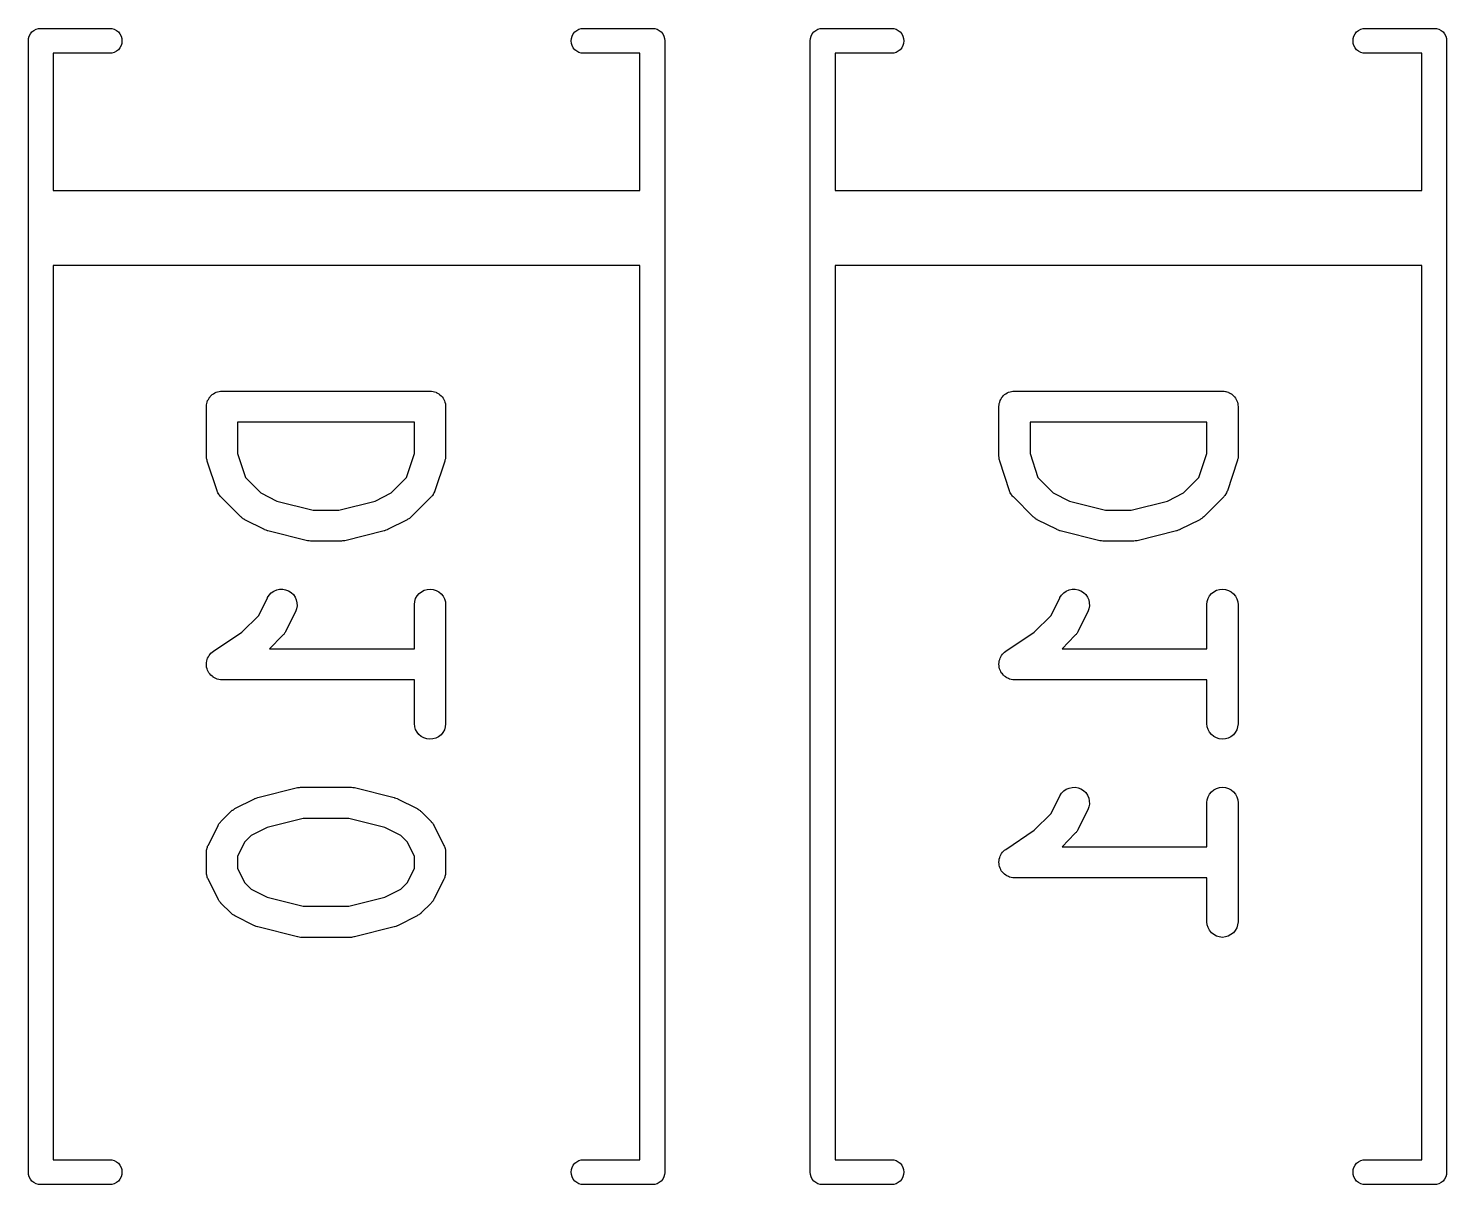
# Model space of a CAD drawing. Extents: x 112.8 to 192.9, y -122.2 to -85.3.
# Drawn here: x 186 to 192.82, y -109.11 to -103.55 of the extents above; entities that cross this region are included whole.
import ezdxf

# ---------------------------------------------------------------- set-up
doc = ezdxf.new("R2010")
doc.units = 0
doc.layers.add('BLACK', color=7, linetype='CONTINUOUS')

msp = doc.modelspace()

# ---------------------------------------------------------------- linework, layer by layer
at = {"layer": 'BLACK', "linetype": 'CONTINUOUS'}
for p, q in [((186.009, -103.588), (186.015, -103.578)), ((186.015, -103.578), (186.022, -103.568)), ((186.022, -103.568), (186.032, -103.561)), ((186.032, -103.561), (186.042, -103.555)), ((186.042, -103.555), (186.053, -103.552)), ((186.053, -103.552), (186.062, -103.551)), ((186.062, -103.551), (186.065, -103.551)), ((186.065, -103.551), (186.068, -103.551)), ((186.068, -103.551), (186.398, -103.551)), ((186.398, -103.551), (186.407, -103.552)), ((186.407, -103.552), (186.418, -103.555)), ((186.418, -103.555), (186.428, -103.561)), ((186.428, -103.561), (186.438, -103.568)), ((186.438, -103.568), (186.445, -103.578)), ((186.445, -103.578), (186.451, -103.588)), ((188.619, -103.588), (188.625, -103.578)), ((188.625, -103.578), (188.632, -103.568)), ((188.632, -103.568), (188.642, -103.561)), ((188.642, -103.561), (188.652, -103.555)), ((188.652, -103.555), (188.663, -103.552)), ((188.663, -103.552), (188.672, -103.551)), ((188.672, -103.551), (189.002, -103.551)), ((189.002, -103.551), (189.005, -103.551)), ((189.005, -103.551), (189.008, -103.551)), ((189.008, -103.551), (189.008, -103.551)), ((189.008, -103.551), (189.017, -103.552)), ((189.017, -103.552), (189.028, -103.555)), ((189.028, -103.555), (189.038, -103.561)), ((189.038, -103.561), (189.048, -103.568)), ((189.048, -103.568), (189.055, -103.578)), ((189.055, -103.578), (189.061, -103.588)), ((189.768, -103.588), (189.774, -103.578)), ((189.774, -103.578), (189.781, -103.568)), ((189.781, -103.568), (189.791, -103.561)), ((189.791, -103.561), (189.801, -103.555)), ((189.801, -103.555), (189.812, -103.552)), ((189.812, -103.552), (189.821, -103.551)), ((189.821, -103.551), (189.824, -103.551)), ((189.824, -103.551), (189.827, -103.551)), ((189.827, -103.551), (190.157, -103.551)), ((190.157, -103.551), (190.166, -103.552)), ((190.166, -103.552), (190.177, -103.555)), ((190.177, -103.555), (190.187, -103.561)), ((190.187, -103.561), (190.197, -103.568)), ((190.197, -103.568), (190.204, -103.578)), ((190.204, -103.578), (190.21, -103.588)), ((192.378, -103.588), (192.384, -103.578)), ((192.384, -103.578), (192.391, -103.568)), ((192.391, -103.568), (192.401, -103.561)), ((192.401, -103.561), (192.411, -103.555)), ((192.411, -103.555), (192.422, -103.552)), ((192.422, -103.552), (192.431, -103.551)), ((192.431, -103.551), (192.761, -103.551)), ((192.761, -103.551), (192.764, -103.551)), ((192.764, -103.551), (192.767, -103.551)), ((192.767, -103.551), (192.767, -103.551)), ((192.767, -103.551), (192.776, -103.552)), ((192.776, -103.552), (192.787, -103.555)), ((192.787, -103.555), (192.797, -103.561)), ((192.797, -103.561), (192.807, -103.568)), ((192.807, -103.568), (192.814, -103.578)), ((192.814, -103.578), (192.82, -103.588)), ((186.005, -103.611), (186.006, -103.599)), ((186.005, -103.614), (186.005, -103.611)), ((186.005, -104.388), (186.005, -103.614)), ((186.006, -103.599), (186.009, -103.588)), ((186.445, -103.644), (186.438, -103.654)), ((186.451, -103.634), (186.445, -103.644)), ((186.451, -103.588), (186.454, -103.599)), ((186.454, -103.623), (186.451, -103.634)), ((186.454, -103.599), (186.455, -103.611)), ((186.455, -103.611), (186.454, -103.623)), ((188.615, -103.611), (188.616, -103.599)), ((188.616, -103.623), (188.615, -103.611)), ((188.616, -103.599), (188.619, -103.588)), ((188.619, -103.634), (188.616, -103.623)), ((188.625, -103.644), (188.619, -103.634)), ((188.632, -103.654), (188.625, -103.644)), ((189.061, -103.588), (189.064, -103.599)), ((189.064, -103.599), (189.065, -103.611)), ((189.065, -103.611), (189.065, -103.614)), ((189.065, -103.614), (189.065, -104.388)), ((189.764, -103.611), (189.765, -103.599)), ((189.764, -103.614), (189.764, -103.611)), ((189.764, -104.388), (189.764, -103.614)), ((189.765, -103.599), (189.768, -103.588)), ((190.204, -103.644), (190.197, -103.654)), ((190.21, -103.634), (190.204, -103.644)), ((190.21, -103.588), (190.213, -103.599)), ((190.213, -103.623), (190.21, -103.634)), ((190.213, -103.599), (190.214, -103.611)), ((190.214, -103.611), (190.213, -103.623)), ((192.374, -103.611), (192.375, -103.599)), ((192.375, -103.623), (192.374, -103.611)), ((192.375, -103.599), (192.378, -103.588)), ((192.378, -103.634), (192.375, -103.623)), ((192.384, -103.644), (192.378, -103.634)), ((192.391, -103.654), (192.384, -103.644)), ((192.82, -103.588), (192.823, -103.599)), ((192.823, -103.599), (192.824, -103.611)), ((192.824, -103.611), (192.824, -103.614)), ((192.824, -103.614), (192.824, -104.388)), ((186.398, -103.671), (186.125, -103.671)), ((186.125, -103.671), (186.125, -104.331)), ((186.407, -103.67), (186.398, -103.671)), ((186.418, -103.667), (186.407, -103.67)), ((186.428, -103.661), (186.418, -103.667)), ((186.438, -103.654), (186.428, -103.661)), ((188.642, -103.661), (188.632, -103.654)), ((188.652, -103.667), (188.642, -103.661)), ((188.663, -103.67), (188.652, -103.667)), ((188.672, -103.671), (188.663, -103.67)), ((188.945, -103.671), (188.672, -103.671)), ((188.945, -104.331), (188.945, -103.671)), ((190.157, -103.671), (189.884, -103.671)), ((189.884, -103.671), (189.884, -104.331)), ((190.166, -103.67), (190.157, -103.671)), ((190.177, -103.667), (190.166, -103.67)), ((190.187, -103.661), (190.177, -103.667)), ((190.197, -103.654), (190.187, -103.661)), ((192.401, -103.661), (192.391, -103.654)), ((192.411, -103.667), (192.401, -103.661)), ((192.422, -103.67), (192.411, -103.667)), ((192.431, -103.671), (192.422, -103.67)), ((192.704, -103.671), (192.431, -103.671)), ((192.704, -104.331), (192.704, -103.671)), ((186.005, -104.391), (186.005, -104.388)), ((186.005, -104.394), (186.005, -104.391)), ((186.005, -104.508), (186.005, -104.394)), ((186.125, -104.331), (188.945, -104.331)), ((189.065, -104.388), (189.065, -104.391)), ((189.065, -104.391), (189.065, -104.394)), ((189.065, -104.394), (189.065, -104.508)), ((189.764, -104.391), (189.764, -104.388)), ((189.764, -104.394), (189.764, -104.391)), ((189.764, -104.508), (189.764, -104.394)), ((189.884, -104.331), (192.704, -104.331)), ((192.824, -104.388), (192.824, -104.391)), ((192.824, -104.391), (192.824, -104.394)), ((192.824, -104.394), (192.824, -104.508)), ((186.005, -104.511), (186.005, -104.508)), ((186.005, -104.514), (186.005, -104.511)), ((186.005, -104.628), (186.005, -104.514)), ((189.065, -104.508), (189.065, -104.511)), ((189.065, -104.511), (189.065, -104.514)), ((189.065, -104.514), (189.065, -104.628)), ((189.764, -104.511), (189.764, -104.508)), ((189.764, -104.514), (189.764, -104.511)), ((189.764, -104.628), (189.764, -104.514)), ((192.824, -104.508), (192.824, -104.511)), ((192.824, -104.511), (192.824, -104.514)), ((192.824, -104.514), (192.824, -104.628)), ((186.005, -104.631), (186.005, -104.628)), ((186.005, -104.634), (186.005, -104.631)), ((186.005, -109.048), (186.005, -104.634)), ((189.065, -104.628), (189.065, -104.631)), ((189.065, -104.631), (189.065, -104.634)), ((189.065, -104.634), (189.065, -109.048)), ((189.764, -104.631), (189.764, -104.628)), ((189.764, -104.634), (189.764, -104.631)), ((189.764, -109.048), (189.764, -104.634)), ((192.824, -104.628), (192.824, -104.631)), ((192.824, -104.631), (192.824, -104.634)), ((192.824, -104.634), (192.824, -109.048)), ((188.945, -104.691), (186.125, -104.691)), ((186.125, -104.691), (186.125, -108.991)), ((188.945, -108.991), (188.945, -104.691)), ((192.704, -104.691), (189.884, -104.691)), ((189.884, -104.691), (189.884, -108.991)), ((192.704, -108.991), (192.704, -104.691)), ((186.863, -105.355), (186.865, -105.348)), ((186.865, -105.348), (186.867, -105.341)), ((186.867, -105.341), (186.871, -105.335)), ((186.867, -105.341), (186.867, -105.341)), ((186.867, -105.341), (186.867, -105.341)), ((186.871, -105.335), (186.874, -105.329)), ((186.874, -105.328), (186.879, -105.323)), ((186.874, -105.329), (186.874, -105.328)), ((186.874, -105.328), (186.874, -105.328)), ((186.879, -105.323), (186.883, -105.317)), ((186.883, -105.317), (186.883, -105.317)), ((186.883, -105.317), (186.884, -105.317)), ((186.884, -105.317), (186.889, -105.312)), ((186.889, -105.312), (186.895, -105.308)), ((186.895, -105.308), (186.901, -105.304)), ((186.895, -105.308), (186.895, -105.308)), ((186.895, -105.308), (186.895, -105.308)), ((186.901, -105.304), (186.908, -105.301)), ((186.908, -105.301), (186.915, -105.299)), ((186.908, -105.301), (186.908, -105.301)), ((186.908, -105.301), (186.908, -105.301)), ((186.915, -105.299), (186.922, -105.297)), ((186.922, -105.297), (186.929, -105.296)), ((186.922, -105.297), (186.922, -105.297)), ((186.922, -105.297), (186.922, -105.297)), ((186.929, -105.296), (186.936, -105.295)), ((186.936, -105.295), (187.936, -105.295)), ((187.936, -105.295), (187.937, -105.295)), ((187.937, -105.295), (187.937, -105.295)), ((187.937, -105.295), (187.937, -105.295)), ((187.937, -105.295), (187.937, -105.295)), ((187.937, -105.295), (187.944, -105.296)), ((187.944, -105.296), (187.951, -105.297)), ((187.951, -105.297), (187.951, -105.297)), ((187.951, -105.297), (187.952, -105.297)), ((187.952, -105.297), (187.958, -105.299)), ((187.958, -105.299), (187.965, -105.301)), ((187.965, -105.301), (187.965, -105.301)), ((187.965, -105.301), (187.966, -105.302)), ((187.966, -105.302), (187.972, -105.305)), ((187.972, -105.305), (187.978, -105.308)), ((187.978, -105.308), (187.978, -105.308)), ((187.978, -105.308), (187.979, -105.309)), ((187.979, -105.309), (187.984, -105.313)), ((187.984, -105.313), (187.989, -105.318)), ((187.989, -105.318), (187.99, -105.318)), ((187.99, -105.318), (187.99, -105.318)), ((187.99, -105.318), (187.994, -105.323)), ((187.994, -105.323), (187.999, -105.329)), ((187.999, -105.329), (187.999, -105.329)), ((187.999, -105.329), (187.999, -105.329)), ((187.999, -105.329), (188.002, -105.336)), ((188.002, -105.336), (188.005, -105.342)), ((188.005, -105.342), (188.006, -105.342)), ((188.006, -105.342), (188.006, -105.342)), ((188.006, -105.342), (188.008, -105.349)), ((188.008, -105.349), (188.01, -105.356)), ((190.673, -105.355), (190.675, -105.348)), ((190.675, -105.348), (190.677, -105.341)), ((190.677, -105.341), (190.681, -105.335)), ((190.677, -105.341), (190.677, -105.341)), ((190.677, -105.341), (190.677, -105.341)), ((190.681, -105.335), (190.684, -105.329)), ((190.684, -105.328), (190.689, -105.323)), ((190.684, -105.329), (190.684, -105.328)), ((190.684, -105.328), (190.684, -105.328)), ((190.689, -105.323), (190.693, -105.317)), ((190.693, -105.317), (190.693, -105.317)), ((190.693, -105.317), (190.694, -105.317)), ((190.694, -105.317), (190.699, -105.312)), ((190.699, -105.312), (190.705, -105.308)), ((190.705, -105.308), (190.711, -105.304)), ((190.705, -105.308), (190.705, -105.308)), ((190.705, -105.308), (190.705, -105.308)), ((190.711, -105.304), (190.718, -105.301)), ((190.718, -105.301), (190.725, -105.299)), ((190.718, -105.301), (190.718, -105.301)), ((190.718, -105.301), (190.718, -105.301)), ((190.725, -105.299), (190.732, -105.297)), ((190.732, -105.297), (190.739, -105.296)), ((190.732, -105.297), (190.732, -105.297)), ((190.732, -105.297), (190.732, -105.297)), ((190.739, -105.296), (190.746, -105.295)), ((190.746, -105.295), (191.746, -105.295)), ((191.746, -105.295), (191.747, -105.295)), ((191.747, -105.295), (191.747, -105.295)), ((191.747, -105.295), (191.747, -105.295)), ((191.747, -105.295), (191.747, -105.295)), ((191.747, -105.295), (191.754, -105.296)), ((191.754, -105.296), (191.761, -105.297)), ((191.761, -105.297), (191.761, -105.297)), ((191.761, -105.297), (191.762, -105.297)), ((191.762, -105.297), (191.768, -105.299)), ((191.768, -105.299), (191.775, -105.301)), ((191.775, -105.301), (191.775, -105.301)), ((191.775, -105.301), (191.776, -105.302)), ((191.776, -105.302), (191.782, -105.305)), ((191.782, -105.305), (191.788, -105.308)), ((191.788, -105.308), (191.788, -105.308)), ((191.788, -105.308), (191.789, -105.309)), ((191.789, -105.309), (191.794, -105.313)), ((191.794, -105.313), (191.799, -105.318)), ((191.799, -105.318), (191.8, -105.318)), ((191.8, -105.318), (191.8, -105.318)), ((191.8, -105.318), (191.804, -105.323)), ((191.804, -105.323), (191.809, -105.329)), ((191.809, -105.329), (191.809, -105.329)), ((191.809, -105.329), (191.809, -105.329)), ((191.809, -105.329), (191.812, -105.336)), ((191.812, -105.336), (191.815, -105.342)), ((191.815, -105.342), (191.816, -105.342)), ((191.816, -105.342), (191.816, -105.342)), ((191.816, -105.342), (191.818, -105.349)), ((191.818, -105.349), (191.82, -105.356)), ((186.861, -105.369), (186.862, -105.362)), ((186.861, -105.37), (186.861, -105.369)), ((186.861, -105.609), (186.861, -105.37)), ((186.861, -105.37), (186.861, -105.37)), ((186.861, -105.37), (186.861, -105.37)), ((186.861, -105.37), (186.861, -105.37)), ((186.862, -105.362), (186.863, -105.355)), ((186.863, -105.355), (186.863, -105.355)), ((186.863, -105.355), (186.863, -105.355)), ((188.01, -105.356), (188.01, -105.356)), ((188.01, -105.356), (188.01, -105.356)), ((188.01, -105.356), (188.01, -105.363)), ((188.01, -105.363), (188.011, -105.37)), ((188.011, -105.37), (188.011, -105.609)), ((190.671, -105.369), (190.672, -105.362)), ((190.671, -105.37), (190.671, -105.369)), ((190.671, -105.609), (190.671, -105.37)), ((190.671, -105.37), (190.671, -105.37)), ((190.671, -105.37), (190.671, -105.37)), ((190.671, -105.37), (190.671, -105.37)), ((190.672, -105.362), (190.673, -105.355)), ((190.673, -105.355), (190.673, -105.355)), ((190.673, -105.355), (190.673, -105.355)), ((191.82, -105.356), (191.82, -105.356)), ((191.82, -105.356), (191.82, -105.356)), ((191.82, -105.356), (191.82, -105.363)), ((191.82, -105.363), (191.821, -105.37)), ((191.821, -105.37), (191.821, -105.609)), ((187.011, -105.445), (187.011, -105.596)), ((187.861, -105.445), (187.011, -105.445)), ((187.861, -105.596), (187.861, -105.445)), ((190.821, -105.445), (190.821, -105.596)), ((191.671, -105.445), (190.821, -105.445)), ((191.671, -105.596), (191.671, -105.445)), ((186.862, -105.613), (186.861, -105.609)), ((186.862, -105.617), (186.862, -105.613)), ((186.862, -105.62), (186.862, -105.617)), ((186.863, -105.623), (186.862, -105.62)), ((186.864, -105.627), (186.863, -105.623)), ((187.011, -105.596), (187.049, -105.711)), ((187.823, -105.711), (187.861, -105.596)), ((188.009, -105.624), (188.008, -105.628)), ((188.01, -105.621), (188.009, -105.624)), ((188.011, -105.618), (188.01, -105.621)), ((188.011, -105.609), (188.011, -105.61)), ((188.011, -105.61), (188.011, -105.614)), ((188.011, -105.614), (188.011, -105.618)), ((190.672, -105.613), (190.671, -105.609)), ((190.672, -105.617), (190.672, -105.613)), ((190.672, -105.62), (190.672, -105.617)), ((190.673, -105.623), (190.672, -105.62)), ((190.674, -105.627), (190.673, -105.623)), ((190.821, -105.596), (190.859, -105.711)), ((191.633, -105.711), (191.671, -105.596)), ((191.819, -105.624), (191.818, -105.628)), ((191.82, -105.621), (191.819, -105.624)), ((191.821, -105.618), (191.82, -105.621)), ((191.821, -105.609), (191.821, -105.61)), ((191.821, -105.61), (191.821, -105.614)), ((191.821, -105.614), (191.821, -105.618)), ((186.865, -105.631), (186.864, -105.627)), ((186.865, -105.632), (186.865, -105.631)), ((186.913, -105.775), (186.865, -105.632)), ((188.007, -105.632), (187.96, -105.775)), ((188.008, -105.628), (188.007, -105.632)), ((190.675, -105.631), (190.674, -105.627)), ((190.675, -105.632), (190.675, -105.631)), ((190.723, -105.775), (190.675, -105.632)), ((191.817, -105.632), (191.77, -105.775)), ((191.818, -105.628), (191.817, -105.632)), ((187.049, -105.711), (187.123, -105.785)), ((187.749, -105.785), (187.823, -105.711)), ((190.859, -105.711), (190.933, -105.785)), ((191.559, -105.785), (191.633, -105.711)), ((186.913, -105.777), (186.913, -105.775)), ((186.914, -105.779), (186.913, -105.777)), ((186.916, -105.784), (186.914, -105.779)), ((186.919, -105.789), (186.916, -105.784)), ((186.92, -105.79), (186.919, -105.789)), ((186.921, -105.792), (186.92, -105.79)), ((186.924, -105.796), (186.921, -105.792)), ((186.927, -105.8), (186.924, -105.796)), ((186.929, -105.802), (186.927, -105.8)), ((186.93, -105.804), (186.929, -105.802)), ((186.931, -105.804), (186.93, -105.804)), ((187.026, -105.9), (186.931, -105.804)), ((187.123, -105.785), (187.2, -105.824)), ((187.2, -105.824), (187.374, -105.867)), ((187.498, -105.867), (187.672, -105.824)), ((187.672, -105.824), (187.749, -105.785)), ((187.942, -105.804), (187.846, -105.9)), ((187.943, -105.803), (187.942, -105.804)), ((187.945, -105.801), (187.943, -105.803)), ((187.948, -105.797), (187.945, -105.801)), ((187.951, -105.793), (187.948, -105.797)), ((187.952, -105.791), (187.951, -105.793)), ((187.953, -105.789), (187.952, -105.791)), ((187.955, -105.785), (187.953, -105.789)), ((187.958, -105.78), (187.955, -105.785)), ((187.959, -105.776), (187.958, -105.778)), ((187.958, -105.778), (187.958, -105.78)), ((187.96, -105.775), (187.959, -105.776)), ((190.723, -105.777), (190.723, -105.775)), ((190.724, -105.779), (190.723, -105.777)), ((190.726, -105.784), (190.724, -105.779)), ((190.729, -105.789), (190.726, -105.784)), ((190.73, -105.79), (190.729, -105.789)), ((190.731, -105.792), (190.73, -105.79)), ((190.734, -105.796), (190.731, -105.792)), ((190.737, -105.8), (190.734, -105.796)), ((190.739, -105.802), (190.737, -105.8)), ((190.74, -105.804), (190.739, -105.802)), ((190.741, -105.804), (190.74, -105.804)), ((190.836, -105.9), (190.741, -105.804)), ((190.933, -105.785), (191.01, -105.824)), ((191.01, -105.824), (191.184, -105.867)), ((191.308, -105.867), (191.482, -105.824)), ((191.482, -105.824), (191.559, -105.785)), ((191.752, -105.804), (191.656, -105.9)), ((191.753, -105.803), (191.752, -105.804)), ((191.755, -105.801), (191.753, -105.803)), ((191.758, -105.797), (191.755, -105.801)), ((191.761, -105.793), (191.758, -105.797)), ((191.762, -105.791), (191.761, -105.793)), ((191.763, -105.789), (191.762, -105.791)), ((191.765, -105.785), (191.763, -105.789)), ((191.768, -105.78), (191.765, -105.785)), ((191.769, -105.776), (191.768, -105.778)), ((191.768, -105.778), (191.768, -105.78)), ((191.77, -105.775), (191.769, -105.776)), ((187.374, -105.867), (187.498, -105.867)), ((191.184, -105.867), (191.308, -105.867)), ((187.029, -105.902), (187.026, -105.9)), ((187.032, -105.905), (187.029, -105.902)), ((187.035, -105.907), (187.032, -105.905)), ((187.037, -105.909), (187.035, -105.907)), ((187.041, -105.911), (187.037, -105.909)), ((187.045, -105.913), (187.041, -105.911)), ((187.045, -105.914), (187.045, -105.913)), ((187.141, -105.961), (187.045, -105.914)), ((187.141, -105.962), (187.141, -105.961)), ((187.141, -105.961), (187.141, -105.961)), ((187.148, -105.964), (187.141, -105.962)), ((187.154, -105.967), (187.148, -105.964)), ((187.155, -105.967), (187.154, -105.967)), ((187.156, -105.967), (187.155, -105.967)), ((187.155, -105.967), (187.155, -105.967)), ((187.347, -106.015), (187.156, -105.967)), ((187.716, -105.967), (187.526, -106.015)), ((187.717, -105.967), (187.716, -105.967)), ((187.723, -105.964), (187.717, -105.967)), ((187.717, -105.967), (187.717, -105.967)), ((187.73, -105.962), (187.723, -105.964)), ((187.731, -105.962), (187.73, -105.962)), ((187.73, -105.962), (187.73, -105.962)), ((187.732, -105.961), (187.731, -105.962)), ((187.827, -105.914), (187.732, -105.961)), ((187.83, -105.911), (187.827, -105.914)), ((187.834, -105.91), (187.83, -105.911)), ((187.837, -105.908), (187.834, -105.91)), ((187.839, -105.906), (187.837, -105.908)), ((187.842, -105.903), (187.839, -105.906)), ((187.846, -105.9), (187.842, -105.903)), ((187.846, -105.9), (187.846, -105.9)), ((190.839, -105.902), (190.836, -105.9)), ((190.842, -105.905), (190.839, -105.902)), ((190.845, -105.907), (190.842, -105.905)), ((190.847, -105.909), (190.845, -105.907)), ((190.851, -105.911), (190.847, -105.909)), ((190.855, -105.913), (190.851, -105.911)), ((190.855, -105.914), (190.855, -105.913)), ((190.951, -105.961), (190.855, -105.914)), ((190.951, -105.962), (190.951, -105.961)), ((190.951, -105.961), (190.951, -105.961)), ((190.958, -105.964), (190.951, -105.962)), ((190.964, -105.967), (190.958, -105.964)), ((190.965, -105.967), (190.964, -105.967)), ((190.966, -105.967), (190.965, -105.967)), ((190.965, -105.967), (190.965, -105.967)), ((191.157, -106.015), (190.966, -105.967)), ((191.526, -105.967), (191.336, -106.015)), ((191.527, -105.967), (191.526, -105.967)), ((191.533, -105.964), (191.527, -105.967)), ((191.527, -105.967), (191.527, -105.967)), ((191.54, -105.962), (191.533, -105.964)), ((191.541, -105.962), (191.54, -105.962)), ((191.54, -105.962), (191.54, -105.962)), ((191.542, -105.961), (191.541, -105.962)), ((191.637, -105.914), (191.542, -105.961)), ((191.64, -105.911), (191.637, -105.914)), ((191.644, -105.91), (191.64, -105.911)), ((191.647, -105.908), (191.644, -105.91)), ((191.649, -105.906), (191.647, -105.908)), ((191.652, -105.903), (191.649, -105.906)), ((191.656, -105.9), (191.652, -105.903)), ((191.656, -105.9), (191.656, -105.9)), ((187.348, -106.015), (187.347, -106.015)), ((187.349, -106.015), (187.348, -106.015)), ((187.355, -106.016), (187.349, -106.015)), ((187.361, -106.017), (187.355, -106.016)), ((187.362, -106.017), (187.361, -106.017)), ((187.364, -106.017), (187.362, -106.017)), ((187.365, -106.017), (187.364, -106.017)), ((187.508, -106.017), (187.365, -106.017)), ((187.509, -106.017), (187.508, -106.017)), ((187.51, -106.017), (187.509, -106.017)), ((187.516, -106.016), (187.51, -106.017)), ((187.522, -106.015), (187.516, -106.016)), ((187.523, -106.015), (187.522, -106.015)), ((187.525, -106.015), (187.523, -106.015)), ((187.526, -106.015), (187.525, -106.015)), ((191.158, -106.015), (191.157, -106.015)), ((191.159, -106.015), (191.158, -106.015)), ((191.165, -106.016), (191.159, -106.015)), ((191.171, -106.017), (191.165, -106.016)), ((191.172, -106.017), (191.171, -106.017)), ((191.174, -106.017), (191.172, -106.017)), ((191.175, -106.017), (191.174, -106.017)), ((191.318, -106.017), (191.175, -106.017)), ((191.319, -106.017), (191.318, -106.017)), ((191.32, -106.017), (191.319, -106.017)), ((191.326, -106.016), (191.32, -106.017)), ((191.332, -106.015), (191.326, -106.016)), ((191.333, -106.015), (191.332, -106.015)), ((191.335, -106.015), (191.333, -106.015)), ((191.336, -106.015), (191.335, -106.015)), ((187.113, -106.374), (187.155, -106.289)), ((187.155, -106.288), (187.163, -106.276)), ((187.155, -106.289), (187.155, -106.288)), ((187.163, -106.276), (187.173, -106.266)), ((187.173, -106.266), (187.185, -106.257)), ((187.185, -106.257), (187.199, -106.251)), ((187.199, -106.251), (187.213, -106.248)), ((187.213, -106.248), (187.228, -106.248)), ((187.228, -106.248), (187.242, -106.251)), ((187.242, -106.251), (187.256, -106.256)), ((187.256, -106.256), (187.268, -106.264)), ((187.268, -106.264), (187.279, -106.274)), ((187.279, -106.274), (187.287, -106.286)), ((187.287, -106.286), (187.293, -106.299)), ((187.293, -106.299), (187.296, -106.314)), ((187.861, -106.322), (187.863, -106.307)), ((187.863, -106.307), (187.867, -106.293)), ((187.867, -106.293), (187.874, -106.28)), ((187.874, -106.28), (187.884, -106.269)), ((187.884, -106.269), (187.895, -106.26)), ((187.895, -106.26), (187.908, -106.253)), ((187.908, -106.253), (187.922, -106.249)), ((187.922, -106.249), (187.937, -106.248)), ((187.937, -106.248), (187.951, -106.249)), ((187.951, -106.249), (187.965, -106.254)), ((187.965, -106.254), (187.978, -106.261)), ((187.978, -106.261), (187.989, -106.27)), ((187.989, -106.27), (187.999, -106.281)), ((187.999, -106.281), (188.005, -106.294)), ((188.005, -106.294), (188.01, -106.308)), ((188.01, -106.308), (188.011, -106.323)), ((190.923, -106.374), (190.965, -106.289)), ((190.965, -106.288), (190.973, -106.276)), ((190.965, -106.289), (190.965, -106.288)), ((190.973, -106.276), (190.983, -106.266)), ((190.983, -106.266), (190.995, -106.257)), ((190.995, -106.257), (191.009, -106.251)), ((191.009, -106.251), (191.023, -106.248)), ((191.023, -106.248), (191.038, -106.248)), ((191.038, -106.248), (191.052, -106.251)), ((191.052, -106.251), (191.066, -106.256)), ((191.066, -106.256), (191.078, -106.264)), ((191.078, -106.264), (191.089, -106.274)), ((191.089, -106.274), (191.097, -106.286)), ((191.097, -106.286), (191.103, -106.299)), ((191.103, -106.299), (191.106, -106.314)), ((191.671, -106.322), (191.673, -106.307)), ((191.673, -106.307), (191.677, -106.293)), ((191.677, -106.293), (191.684, -106.28)), ((191.684, -106.28), (191.694, -106.269)), ((191.694, -106.269), (191.705, -106.26)), ((191.705, -106.26), (191.718, -106.253)), ((191.718, -106.253), (191.732, -106.249)), ((191.732, -106.249), (191.747, -106.248)), ((191.747, -106.248), (191.761, -106.249)), ((191.761, -106.249), (191.775, -106.254)), ((191.775, -106.254), (191.788, -106.261)), ((191.788, -106.261), (191.799, -106.27)), ((191.799, -106.27), (191.809, -106.281)), ((191.809, -106.281), (191.815, -106.294)), ((191.815, -106.294), (191.82, -106.308)), ((191.82, -106.308), (191.821, -106.323)), ((187.031, -106.455), (187.113, -106.374)), ((187.289, -106.356), (187.241, -106.452)), ((187.294, -106.343), (187.289, -106.356)), ((187.297, -106.328), (187.294, -106.343)), ((187.296, -106.314), (187.297, -106.328)), ((187.861, -106.323), (187.861, -106.322)), ((187.861, -106.534), (187.861, -106.323)), ((188.011, -106.323), (188.011, -106.894)), ((190.841, -106.455), (190.923, -106.374)), ((191.099, -106.356), (191.051, -106.452)), ((191.104, -106.343), (191.099, -106.356)), ((191.107, -106.328), (191.104, -106.343)), ((191.106, -106.314), (191.107, -106.328)), ((191.671, -106.323), (191.671, -106.322)), ((191.671, -106.534), (191.671, -106.323)), ((191.821, -106.323), (191.821, -106.894)), ((186.895, -106.546), (187.031, -106.455)), ((187.227, -106.471), (187.165, -106.534)), ((187.23, -106.468), (187.227, -106.471)), ((187.233, -106.465), (187.23, -106.468)), ((187.235, -106.462), (187.233, -106.465)), ((187.237, -106.46), (187.235, -106.462)), ((187.239, -106.456), (187.237, -106.46)), ((187.241, -106.453), (187.239, -106.456)), ((187.241, -106.452), (187.241, -106.453)), ((190.705, -106.546), (190.841, -106.455)), ((191.037, -106.471), (190.975, -106.534)), ((191.04, -106.468), (191.037, -106.471)), ((191.043, -106.465), (191.04, -106.468)), ((191.045, -106.462), (191.043, -106.465)), ((191.047, -106.46), (191.045, -106.462)), ((191.049, -106.456), (191.047, -106.46)), ((191.051, -106.453), (191.049, -106.456)), ((191.051, -106.452), (191.051, -106.453)), ((186.865, -106.586), (186.867, -106.58)), ((186.867, -106.579), (186.871, -106.573)), ((186.867, -106.58), (186.867, -106.579)), ((186.867, -106.58), (186.867, -106.58)), ((186.871, -106.573), (186.874, -106.567)), ((186.874, -106.567), (186.879, -106.561)), ((186.874, -106.567), (186.874, -106.567)), ((186.874, -106.567), (186.874, -106.567)), ((186.879, -106.561), (186.883, -106.555)), ((186.883, -106.555), (186.889, -106.551)), ((186.883, -106.555), (186.883, -106.555)), ((186.883, -106.555), (186.883, -106.555)), ((186.889, -106.551), (186.895, -106.546)), ((187.165, -106.534), (187.861, -106.534)), ((190.675, -106.586), (190.677, -106.58)), ((190.677, -106.579), (190.681, -106.573)), ((190.677, -106.58), (190.677, -106.579)), ((190.677, -106.58), (190.677, -106.58)), ((190.681, -106.573), (190.684, -106.567)), ((190.684, -106.567), (190.689, -106.561)), ((190.684, -106.567), (190.684, -106.567)), ((190.684, -106.567), (190.684, -106.567)), ((190.689, -106.561), (190.693, -106.555)), ((190.693, -106.555), (190.699, -106.551)), ((190.693, -106.555), (190.693, -106.555)), ((190.693, -106.555), (190.693, -106.555)), ((190.699, -106.551), (190.705, -106.546)), ((190.975, -106.534), (191.671, -106.534)), ((186.861, -106.608), (186.862, -106.601)), ((186.862, -106.616), (186.861, -106.608)), ((186.861, -106.608), (186.861, -106.608)), ((186.861, -106.608), (186.861, -106.608)), ((186.862, -106.601), (186.863, -106.594)), ((186.862, -106.623), (186.862, -106.616)), ((186.864, -106.63), (186.862, -106.623)), ((186.862, -106.623), (186.862, -106.623)), ((186.862, -106.623), (186.862, -106.623)), ((186.863, -106.593), (186.865, -106.586)), ((186.863, -106.594), (186.863, -106.593)), ((186.863, -106.594), (186.863, -106.594)), ((186.867, -106.637), (186.864, -106.63)), ((186.87, -106.643), (186.867, -106.637)), ((186.867, -106.637), (186.867, -106.637)), ((186.867, -106.637), (186.867, -106.637)), ((186.873, -106.65), (186.87, -106.643)), ((190.671, -106.608), (190.672, -106.601)), ((190.672, -106.616), (190.671, -106.608)), ((190.671, -106.608), (190.671, -106.608)), ((190.671, -106.608), (190.671, -106.608)), ((190.672, -106.601), (190.673, -106.594)), ((190.672, -106.623), (190.672, -106.616)), ((190.674, -106.63), (190.672, -106.623)), ((190.672, -106.623), (190.672, -106.623)), ((190.672, -106.623), (190.672, -106.623)), ((190.673, -106.593), (190.675, -106.586)), ((190.673, -106.594), (190.673, -106.593)), ((190.673, -106.594), (190.673, -106.594)), ((190.677, -106.637), (190.674, -106.63)), ((190.68, -106.643), (190.677, -106.637)), ((190.677, -106.637), (190.677, -106.637)), ((190.677, -106.637), (190.677, -106.637)), ((190.683, -106.65), (190.68, -106.643)), ((186.878, -106.655), (186.873, -106.65)), ((186.873, -106.65), (186.873, -106.65)), ((186.873, -106.65), (186.873, -106.65)), ((186.883, -106.661), (186.878, -106.655)), ((186.888, -106.666), (186.883, -106.661)), ((186.883, -106.661), (186.883, -106.661)), ((186.883, -106.661), (186.883, -106.661)), ((186.894, -106.67), (186.888, -106.666)), ((186.894, -106.671), (186.894, -106.67)), ((186.894, -106.67), (186.894, -106.67)), ((186.9, -106.674), (186.894, -106.671)), ((186.907, -106.677), (186.9, -106.674)), ((186.907, -106.678), (186.907, -106.677)), ((186.913, -106.68), (186.907, -106.678)), ((186.907, -106.678), (186.907, -106.678)), ((186.921, -106.682), (186.913, -106.68)), ((186.928, -106.683), (186.921, -106.682)), ((186.921, -106.682), (186.921, -106.682)), ((186.921, -106.682), (186.921, -106.682)), ((186.935, -106.684), (186.928, -106.683)), ((186.936, -106.684), (186.935, -106.684)), ((186.935, -106.684), (186.935, -106.684)), ((186.935, -106.684), (186.935, -106.684)), ((186.935, -106.684), (186.935, -106.684)), ((187.861, -106.684), (186.936, -106.684)), ((187.861, -106.894), (187.861, -106.684)), ((190.688, -106.655), (190.683, -106.65)), ((190.683, -106.65), (190.683, -106.65)), ((190.683, -106.65), (190.683, -106.65)), ((190.693, -106.661), (190.688, -106.655)), ((190.698, -106.666), (190.693, -106.661)), ((190.693, -106.661), (190.693, -106.661)), ((190.693, -106.661), (190.693, -106.661)), ((190.704, -106.67), (190.698, -106.666)), ((190.704, -106.671), (190.704, -106.67)), ((190.704, -106.67), (190.704, -106.67)), ((190.71, -106.674), (190.704, -106.671)), ((190.717, -106.677), (190.71, -106.674)), ((190.717, -106.678), (190.717, -106.677)), ((190.723, -106.68), (190.717, -106.678)), ((190.717, -106.678), (190.717, -106.678)), ((190.731, -106.682), (190.723, -106.68)), ((190.738, -106.683), (190.731, -106.682)), ((190.731, -106.682), (190.731, -106.682)), ((190.731, -106.682), (190.731, -106.682)), ((190.745, -106.684), (190.738, -106.683)), ((190.746, -106.684), (190.745, -106.684)), ((190.745, -106.684), (190.745, -106.684)), ((190.745, -106.684), (190.745, -106.684)), ((190.745, -106.684), (190.745, -106.684)), ((191.671, -106.684), (190.746, -106.684)), ((191.671, -106.894), (191.671, -106.684)), ((187.863, -106.909), (187.861, -106.894)), ((187.867, -106.923), (187.863, -106.909)), ((188.009, -106.91), (188.005, -106.924)), ((188.011, -106.895), (188.009, -106.91)), ((188.011, -106.894), (188.011, -106.895)), ((191.673, -106.909), (191.671, -106.894)), ((191.677, -106.923), (191.673, -106.909)), ((191.819, -106.91), (191.815, -106.924)), ((191.821, -106.895), (191.819, -106.91)), ((191.821, -106.894), (191.821, -106.895)), ((187.874, -106.936), (187.867, -106.923)), ((187.883, -106.947), (187.874, -106.936)), ((187.894, -106.956), (187.883, -106.947)), ((187.907, -106.963), (187.894, -106.956)), ((187.921, -106.968), (187.907, -106.963)), ((187.936, -106.969), (187.921, -106.968)), ((187.95, -106.968), (187.936, -106.969)), ((187.964, -106.964), (187.95, -106.968)), ((187.977, -106.957), (187.964, -106.964)), ((187.989, -106.948), (187.977, -106.957)), ((187.998, -106.937), (187.989, -106.948)), ((188.005, -106.924), (187.998, -106.937)), ((191.684, -106.936), (191.677, -106.923)), ((191.693, -106.947), (191.684, -106.936)), ((191.704, -106.956), (191.693, -106.947)), ((191.717, -106.963), (191.704, -106.956)), ((191.731, -106.968), (191.717, -106.963)), ((191.746, -106.969), (191.731, -106.968)), ((191.76, -106.968), (191.746, -106.969)), ((191.774, -106.964), (191.76, -106.968)), ((191.787, -106.957), (191.774, -106.964)), ((191.799, -106.948), (191.787, -106.957)), ((191.808, -106.937), (191.799, -106.948)), ((191.815, -106.924), (191.808, -106.937)), ((186.998, -107.303), (187.093, -107.256)), ((187.093, -107.256), (187.094, -107.255)), ((187.094, -107.255), (187.094, -107.255)), ((187.094, -107.255), (187.095, -107.255)), ((187.095, -107.255), (187.101, -107.253)), ((187.101, -107.253), (187.108, -107.25)), ((187.108, -107.25), (187.299, -107.202)), ((187.108, -107.25), (187.108, -107.25)), ((187.108, -107.25), (187.108, -107.25)), ((187.299, -107.202), (187.3, -107.202)), ((187.3, -107.202), (187.301, -107.202)), ((187.301, -107.202), (187.303, -107.202)), ((187.303, -107.202), (187.308, -107.201)), ((187.308, -107.201), (187.314, -107.2)), ((187.314, -107.2), (187.316, -107.2)), ((187.316, -107.2), (187.317, -107.2)), ((187.317, -107.2), (187.555, -107.2)), ((187.555, -107.2), (187.556, -107.2)), ((187.556, -107.2), (187.558, -107.2)), ((187.558, -107.2), (187.559, -107.2)), ((187.559, -107.2), (187.565, -107.201)), ((187.565, -107.201), (187.571, -107.202)), ((187.571, -107.202), (187.572, -107.202)), ((187.572, -107.202), (187.573, -107.202)), ((187.573, -107.202), (187.764, -107.25)), ((187.764, -107.25), (187.765, -107.25)), ((187.765, -107.25), (187.765, -107.25)), ((187.765, -107.25), (187.766, -107.251)), ((187.766, -107.251), (187.772, -107.253)), ((187.772, -107.253), (187.779, -107.255)), ((187.779, -107.255), (187.779, -107.256)), ((187.779, -107.256), (187.779, -107.256)), ((187.779, -107.256), (187.874, -107.303)), ((190.923, -107.326), (190.965, -107.242)), ((190.965, -107.241), (190.973, -107.228)), ((190.965, -107.242), (190.965, -107.241)), ((190.973, -107.228), (190.983, -107.218)), ((190.983, -107.218), (190.995, -107.21)), ((190.995, -107.21), (191.009, -107.204)), ((191.009, -107.204), (191.023, -107.201)), ((191.023, -107.201), (191.038, -107.2)), ((191.038, -107.2), (191.052, -107.203)), ((191.052, -107.203), (191.066, -107.208)), ((191.066, -107.208), (191.078, -107.216)), ((191.078, -107.216), (191.089, -107.226)), ((191.089, -107.226), (191.097, -107.238)), ((191.097, -107.238), (191.103, -107.252)), ((191.103, -107.252), (191.106, -107.266)), ((191.671, -107.274), (191.673, -107.26)), ((191.673, -107.26), (191.677, -107.246)), ((191.677, -107.246), (191.684, -107.233)), ((191.684, -107.233), (191.694, -107.222)), ((191.694, -107.222), (191.705, -107.212)), ((191.705, -107.212), (191.718, -107.206)), ((191.718, -107.206), (191.732, -107.202)), ((191.732, -107.202), (191.747, -107.2)), ((191.747, -107.2), (191.761, -107.202)), ((191.761, -107.202), (191.775, -107.206)), ((191.775, -107.206), (191.788, -107.213)), ((191.788, -107.213), (191.799, -107.222)), ((191.799, -107.222), (191.809, -107.234)), ((191.809, -107.234), (191.815, -107.247)), ((191.815, -107.247), (191.82, -107.261)), ((191.82, -107.261), (191.821, -107.275)), ((186.931, -107.365), (186.978, -107.317)), ((186.978, -107.317), (186.979, -107.317)), ((186.979, -107.317), (186.982, -107.314)), ((186.982, -107.314), (186.985, -107.311)), ((186.985, -107.311), (186.988, -107.31)), ((186.988, -107.31), (186.991, -107.308)), ((186.991, -107.308), (186.994, -107.306)), ((186.994, -107.306), (186.998, -107.303)), ((187.874, -107.303), (187.875, -107.304)), ((187.875, -107.304), (187.879, -107.306)), ((187.879, -107.306), (187.883, -107.308)), ((187.883, -107.308), (187.885, -107.31)), ((187.885, -107.31), (187.888, -107.312)), ((187.888, -107.312), (187.891, -107.315)), ((187.891, -107.315), (187.894, -107.317)), ((187.894, -107.317), (187.942, -107.365)), ((190.841, -107.407), (190.923, -107.326)), ((191.099, -107.309), (191.051, -107.404)), ((191.104, -107.295), (191.099, -107.309)), ((191.107, -107.281), (191.104, -107.295)), ((191.106, -107.266), (191.107, -107.281)), ((191.671, -107.275), (191.671, -107.274)), ((191.671, -107.486), (191.671, -107.275)), ((191.821, -107.275), (191.821, -107.847)), ((186.869, -107.48), (186.917, -107.385)), ((186.917, -107.384), (186.919, -107.38)), ((186.917, -107.385), (186.917, -107.384)), ((186.919, -107.38), (186.921, -107.376)), ((186.921, -107.376), (186.923, -107.374)), ((186.923, -107.374), (186.925, -107.371)), ((186.925, -107.371), (186.928, -107.368)), ((186.928, -107.368), (186.931, -107.365)), ((187.153, -107.394), (187.076, -107.432)), ((187.326, -107.35), (187.153, -107.394)), ((187.546, -107.35), (187.326, -107.35)), ((187.719, -107.394), (187.546, -107.35)), ((187.796, -107.432), (187.719, -107.394)), ((187.942, -107.365), (187.942, -107.366)), ((187.942, -107.366), (187.945, -107.369)), ((187.945, -107.369), (187.948, -107.372)), ((187.948, -107.372), (187.949, -107.375)), ((187.949, -107.375), (187.951, -107.377)), ((187.951, -107.377), (187.953, -107.381)), ((187.953, -107.381), (187.956, -107.385)), ((187.956, -107.385), (188.003, -107.48)), ((187.045, -107.463), (187.011, -107.531)), ((187.076, -107.432), (187.045, -107.463)), ((187.827, -107.463), (187.796, -107.432)), ((187.861, -107.531), (187.827, -107.463)), ((190.705, -107.499), (190.841, -107.407)), ((191.037, -107.423), (190.975, -107.486)), ((191.04, -107.42), (191.037, -107.423)), ((191.043, -107.417), (191.04, -107.42)), ((191.045, -107.415), (191.043, -107.417)), ((191.047, -107.412), (191.045, -107.415)), ((191.049, -107.408), (191.047, -107.412)), ((191.051, -107.405), (191.049, -107.408)), ((191.051, -107.404), (191.051, -107.405)), ((186.861, -107.508), (186.862, -107.503)), ((186.861, -107.51), (186.861, -107.508)), ((186.861, -107.512), (186.861, -107.51)), ((186.861, -107.513), (186.861, -107.512)), ((186.861, -107.609), (186.861, -107.513)), ((186.862, -107.503), (186.863, -107.498)), ((186.863, -107.496), (186.864, -107.493)), ((186.863, -107.498), (186.863, -107.496)), ((186.864, -107.493), (186.866, -107.489)), ((186.866, -107.489), (186.867, -107.484)), ((186.867, -107.484), (186.868, -107.482)), ((186.868, -107.482), (186.869, -107.48)), ((187.011, -107.531), (187.011, -107.591)), ((187.861, -107.591), (187.861, -107.531)), ((188.003, -107.48), (188.004, -107.481)), ((188.004, -107.481), (188.004, -107.483)), ((188.004, -107.483), (188.005, -107.485)), ((188.005, -107.485), (188.007, -107.49)), ((188.007, -107.49), (188.009, -107.494)), ((188.009, -107.494), (188.009, -107.497)), ((188.009, -107.497), (188.01, -107.499)), ((188.01, -107.499), (188.01, -107.504)), ((188.01, -107.504), (188.011, -107.509)), ((188.011, -107.509), (188.011, -107.511)), ((188.011, -107.511), (188.011, -107.513)), ((188.011, -107.513), (188.011, -107.609)), ((190.675, -107.538), (190.677, -107.532)), ((190.677, -107.532), (190.681, -107.525)), ((190.677, -107.532), (190.677, -107.532)), ((190.677, -107.532), (190.677, -107.532)), ((190.681, -107.525), (190.684, -107.519)), ((190.684, -107.519), (190.689, -107.513)), ((190.684, -107.519), (190.684, -107.519)), ((190.684, -107.519), (190.684, -107.519)), ((190.689, -107.513), (190.693, -107.508)), ((190.693, -107.508), (190.699, -107.503)), ((190.693, -107.508), (190.693, -107.508)), ((190.693, -107.508), (190.693, -107.508)), ((190.699, -107.503), (190.705, -107.499)), ((190.975, -107.486), (191.671, -107.486)), ((187.011, -107.591), (187.045, -107.659)), ((187.827, -107.659), (187.861, -107.591)), ((190.671, -107.56), (190.672, -107.553)), ((190.671, -107.561), (190.671, -107.56)), ((190.671, -107.56), (190.671, -107.56)), ((190.672, -107.568), (190.671, -107.561)), ((190.672, -107.553), (190.673, -107.546)), ((190.672, -107.575), (190.672, -107.568)), ((190.674, -107.582), (190.672, -107.575)), ((190.672, -107.575), (190.672, -107.575)), ((190.672, -107.575), (190.672, -107.575)), ((190.673, -107.546), (190.675, -107.538)), ((190.673, -107.546), (190.673, -107.546)), ((190.673, -107.546), (190.673, -107.546)), ((190.677, -107.589), (190.674, -107.582)), ((190.68, -107.596), (190.677, -107.589)), ((190.677, -107.589), (190.677, -107.589)), ((190.677, -107.589), (190.677, -107.589)), ((190.683, -107.602), (190.68, -107.596)), ((190.688, -107.608), (190.683, -107.602)), ((190.683, -107.602), (190.683, -107.602)), ((190.683, -107.602), (190.683, -107.602)), ((186.861, -107.611), (186.861, -107.609)), ((186.861, -107.613), (186.861, -107.611)), ((186.862, -107.618), (186.861, -107.613)), ((186.863, -107.623), (186.862, -107.618)), ((186.863, -107.625), (186.863, -107.623)), ((186.864, -107.627), (186.863, -107.625)), ((186.865, -107.632), (186.864, -107.627)), ((186.867, -107.637), (186.865, -107.632)), ((186.868, -107.639), (186.867, -107.637)), ((186.869, -107.641), (186.868, -107.639)), ((186.869, -107.642), (186.869, -107.641)), ((186.917, -107.737), (186.869, -107.642)), ((187.045, -107.659), (187.076, -107.69)), ((187.796, -107.69), (187.827, -107.659)), ((188.003, -107.642), (187.956, -107.737)), ((188.004, -107.64), (188.003, -107.642)), ((188.005, -107.638), (188.004, -107.64)), ((188.007, -107.633), (188.005, -107.638)), ((188.008, -107.628), (188.007, -107.633)), ((188.009, -107.626), (188.008, -107.628)), ((188.01, -107.619), (188.009, -107.624)), ((188.009, -107.624), (188.009, -107.626)), ((188.011, -107.614), (188.01, -107.619)), ((188.011, -107.609), (188.011, -107.61)), ((188.011, -107.61), (188.011, -107.612)), ((188.011, -107.612), (188.011, -107.614)), ((190.693, -107.613), (190.688, -107.608)), ((190.698, -107.618), (190.693, -107.613)), ((190.693, -107.613), (190.693, -107.613)), ((190.693, -107.613), (190.693, -107.613)), ((190.704, -107.623), (190.698, -107.618)), ((190.71, -107.626), (190.704, -107.623)), ((190.704, -107.623), (190.704, -107.623)), ((190.704, -107.623), (190.704, -107.623)), ((190.717, -107.63), (190.71, -107.626)), ((190.723, -107.632), (190.717, -107.63)), ((190.717, -107.63), (190.717, -107.63)), ((190.717, -107.63), (190.717, -107.63)), ((190.731, -107.634), (190.723, -107.632)), ((190.738, -107.635), (190.731, -107.634)), ((190.731, -107.634), (190.731, -107.634)), ((190.731, -107.634), (190.731, -107.634)), ((190.745, -107.636), (190.738, -107.635)), ((190.746, -107.636), (190.745, -107.636)), ((190.745, -107.636), (190.745, -107.636)), ((190.745, -107.636), (190.745, -107.636)), ((190.745, -107.636), (190.745, -107.636)), ((191.671, -107.636), (190.746, -107.636)), ((191.671, -107.847), (191.671, -107.636)), ((186.919, -107.741), (186.917, -107.737)), ((187.076, -107.69), (187.153, -107.728)), ((187.153, -107.728), (187.326, -107.772)), ((187.546, -107.772), (187.719, -107.728)), ((187.719, -107.728), (187.796, -107.69)), ((187.955, -107.738), (187.953, -107.742)), ((187.956, -107.737), (187.955, -107.738)), ((186.921, -107.745), (186.919, -107.741)), ((186.923, -107.747), (186.921, -107.745)), ((186.924, -107.75), (186.923, -107.747)), ((186.927, -107.753), (186.924, -107.75)), ((186.93, -107.756), (186.927, -107.753)), ((186.931, -107.757), (186.93, -107.756)), ((186.978, -107.804), (186.931, -107.757)), ((186.982, -107.807), (186.978, -107.804)), ((186.985, -107.81), (186.982, -107.807)), ((187.326, -107.772), (187.546, -107.772)), ((187.89, -107.808), (187.887, -107.811)), ((187.893, -107.805), (187.89, -107.808)), ((187.894, -107.804), (187.893, -107.805)), ((187.942, -107.757), (187.894, -107.804)), ((187.944, -107.754), (187.942, -107.757)), ((187.947, -107.751), (187.944, -107.754)), ((187.949, -107.748), (187.947, -107.751)), ((187.951, -107.746), (187.949, -107.748)), ((187.953, -107.742), (187.951, -107.746)), ((186.987, -107.812), (186.985, -107.81)), ((186.99, -107.814), (186.987, -107.812)), ((186.993, -107.816), (186.99, -107.814)), ((186.997, -107.818), (186.993, -107.816)), ((186.998, -107.818), (186.997, -107.818)), ((187.093, -107.866), (186.998, -107.818)), ((187.094, -107.866), (187.093, -107.866)), ((187.093, -107.866), (187.093, -107.866)), ((187.1, -107.869), (187.094, -107.866)), ((187.107, -107.871), (187.1, -107.869)), ((187.107, -107.872), (187.107, -107.871)), ((187.107, -107.871), (187.107, -107.871)), ((187.108, -107.872), (187.107, -107.872)), ((187.299, -107.919), (187.108, -107.872)), ((187.764, -107.872), (187.573, -107.919)), ((187.765, -107.872), (187.764, -107.872)), ((187.764, -107.872), (187.764, -107.872)), ((187.771, -107.869), (187.765, -107.872)), ((187.778, -107.867), (187.771, -107.869)), ((187.779, -107.866), (187.778, -107.867)), ((187.778, -107.867), (187.778, -107.867)), ((187.778, -107.867), (187.778, -107.867)), ((187.874, -107.818), (187.779, -107.866)), ((187.878, -107.816), (187.874, -107.818)), ((187.882, -107.814), (187.878, -107.816)), ((187.884, -107.812), (187.882, -107.814)), ((187.887, -107.811), (187.884, -107.812)), ((191.673, -107.861), (191.671, -107.847)), ((191.677, -107.875), (191.673, -107.861)), ((191.684, -107.888), (191.677, -107.875)), ((191.815, -107.876), (191.808, -107.889)), ((191.819, -107.862), (191.815, -107.876)), ((191.821, -107.848), (191.819, -107.862)), ((191.821, -107.847), (191.821, -107.848)), ((187.3, -107.92), (187.299, -107.919)), ((187.301, -107.92), (187.3, -107.92)), ((187.307, -107.921), (187.301, -107.92)), ((187.313, -107.922), (187.307, -107.921)), ((187.315, -107.921), (187.313, -107.922)), ((187.316, -107.922), (187.315, -107.921)), ((187.317, -107.922), (187.316, -107.922)), ((187.555, -107.922), (187.317, -107.922)), ((187.557, -107.922), (187.555, -107.922)), ((187.558, -107.922), (187.557, -107.922)), ((187.564, -107.921), (187.558, -107.922)), ((187.57, -107.92), (187.564, -107.921)), ((187.571, -107.92), (187.57, -107.92)), ((187.572, -107.92), (187.571, -107.92)), ((187.573, -107.919), (187.572, -107.92)), ((191.693, -107.9), (191.684, -107.888)), ((191.704, -107.909), (191.693, -107.9)), ((191.717, -107.916), (191.704, -107.909)), ((191.731, -107.92), (191.717, -107.916)), ((191.746, -107.922), (191.731, -107.92)), ((191.76, -107.92), (191.746, -107.922)), ((191.774, -107.916), (191.76, -107.92)), ((191.787, -107.909), (191.774, -107.916)), ((191.799, -107.9), (191.787, -107.909)), ((191.808, -107.889), (191.799, -107.9)), ((186.125, -108.991), (186.398, -108.991)), ((186.398, -108.991), (186.407, -108.992)), ((186.407, -108.992), (186.418, -108.995)), ((186.418, -108.995), (186.428, -109.001)), ((186.428, -109.001), (186.438, -109.008)), ((186.438, -109.008), (186.445, -109.018)), ((186.445, -109.018), (186.451, -109.028)), ((186.451, -109.028), (186.454, -109.039)), ((188.616, -109.039), (188.619, -109.028)), ((188.619, -109.028), (188.625, -109.018)), ((188.625, -109.018), (188.632, -109.008)), ((188.632, -109.008), (188.642, -109.001)), ((188.642, -109.001), (188.652, -108.995)), ((188.652, -108.995), (188.663, -108.992)), ((188.663, -108.992), (188.672, -108.991)), ((188.672, -108.991), (188.945, -108.991)), ((189.884, -108.991), (190.157, -108.991)), ((190.157, -108.991), (190.166, -108.992)), ((190.166, -108.992), (190.177, -108.995)), ((190.177, -108.995), (190.187, -109.001)), ((190.187, -109.001), (190.197, -109.008)), ((190.197, -109.008), (190.204, -109.018)), ((190.204, -109.018), (190.21, -109.028)), ((190.21, -109.028), (190.213, -109.039)), ((192.375, -109.039), (192.378, -109.028)), ((192.378, -109.028), (192.384, -109.018)), ((192.384, -109.018), (192.391, -109.008)), ((192.391, -109.008), (192.401, -109.001)), ((192.401, -109.001), (192.411, -108.995)), ((192.411, -108.995), (192.422, -108.992)), ((192.422, -108.992), (192.431, -108.991)), ((192.431, -108.991), (192.704, -108.991)), ((186.005, -109.051), (186.005, -109.048)), ((186.006, -109.063), (186.005, -109.051)), ((186.009, -109.074), (186.006, -109.063)), ((186.015, -109.084), (186.009, -109.074)), ((186.022, -109.094), (186.015, -109.084)), ((186.032, -109.101), (186.022, -109.094)), ((186.042, -109.107), (186.032, -109.101)), ((186.428, -109.101), (186.418, -109.107)), ((186.438, -109.094), (186.428, -109.101)), ((186.445, -109.084), (186.438, -109.094)), ((186.451, -109.074), (186.445, -109.084)), ((186.454, -109.063), (186.451, -109.074)), ((186.454, -109.039), (186.455, -109.051)), ((186.455, -109.051), (186.454, -109.063)), ((188.615, -109.051), (188.616, -109.039)), ((188.616, -109.063), (188.615, -109.051)), ((188.619, -109.074), (188.616, -109.063)), ((188.625, -109.084), (188.619, -109.074)), ((188.632, -109.094), (188.625, -109.084)), ((188.642, -109.101), (188.632, -109.094)), ((188.652, -109.107), (188.642, -109.101)), ((189.038, -109.101), (189.028, -109.107)), ((189.048, -109.094), (189.038, -109.101)), ((189.055, -109.084), (189.048, -109.094)), ((189.061, -109.074), (189.055, -109.084)), ((189.064, -109.063), (189.061, -109.074)), ((189.065, -109.054), (189.064, -109.063)), ((189.065, -109.048), (189.065, -109.051)), ((189.065, -109.051), (189.065, -109.054)), ((189.764, -109.051), (189.764, -109.048)), ((189.765, -109.063), (189.764, -109.051)), ((189.768, -109.074), (189.765, -109.063)), ((189.774, -109.084), (189.768, -109.074)), ((189.781, -109.094), (189.774, -109.084)), ((189.791, -109.101), (189.781, -109.094)), ((189.801, -109.107), (189.791, -109.101)), ((190.187, -109.101), (190.177, -109.107)), ((190.197, -109.094), (190.187, -109.101)), ((190.204, -109.084), (190.197, -109.094)), ((190.21, -109.074), (190.204, -109.084)), ((190.213, -109.063), (190.21, -109.074)), ((190.213, -109.039), (190.214, -109.051)), ((190.214, -109.051), (190.213, -109.063)), ((192.374, -109.051), (192.375, -109.039)), ((192.375, -109.063), (192.374, -109.051)), ((192.378, -109.074), (192.375, -109.063)), ((192.384, -109.084), (192.378, -109.074)), ((192.391, -109.094), (192.384, -109.084)), ((192.401, -109.101), (192.391, -109.094)), ((192.411, -109.107), (192.401, -109.101)), ((192.797, -109.101), (192.787, -109.107)), ((192.807, -109.094), (192.797, -109.101)), ((192.814, -109.084), (192.807, -109.094)), ((192.82, -109.074), (192.814, -109.084)), ((192.823, -109.063), (192.82, -109.074)), ((192.824, -109.054), (192.823, -109.063)), ((192.824, -109.048), (192.824, -109.051)), ((192.824, -109.051), (192.824, -109.054)), ((186.053, -109.11), (186.042, -109.107)), ((186.062, -109.111), (186.053, -109.11)), ((186.065, -109.111), (186.062, -109.111)), ((186.062, -109.111), (186.062, -109.111)), ((186.068, -109.111), (186.065, -109.111)), ((186.398, -109.111), (186.068, -109.111)), ((186.407, -109.11), (186.398, -109.111)), ((186.418, -109.107), (186.407, -109.11)), ((188.663, -109.11), (188.652, -109.107)), ((188.672, -109.111), (188.663, -109.11)), ((189.002, -109.111), (188.672, -109.111)), ((189.005, -109.111), (189.002, -109.111)), ((189.017, -109.11), (189.005, -109.111)), ((189.028, -109.107), (189.017, -109.11)), ((189.812, -109.11), (189.801, -109.107)), ((189.821, -109.111), (189.812, -109.11)), ((189.824, -109.111), (189.821, -109.111)), ((189.821, -109.111), (189.821, -109.111)), ((189.827, -109.111), (189.824, -109.111)), ((190.157, -109.111), (189.827, -109.111)), ((190.166, -109.11), (190.157, -109.111)), ((190.177, -109.107), (190.166, -109.11)), ((192.422, -109.11), (192.411, -109.107)), ((192.431, -109.111), (192.422, -109.11)), ((192.761, -109.111), (192.431, -109.111)), ((192.764, -109.111), (192.761, -109.111)), ((192.776, -109.11), (192.764, -109.111)), ((192.787, -109.107), (192.776, -109.11))]:
    msp.add_line(p, q, dxfattribs=at)

doc.saveas('drawing.dxf')
